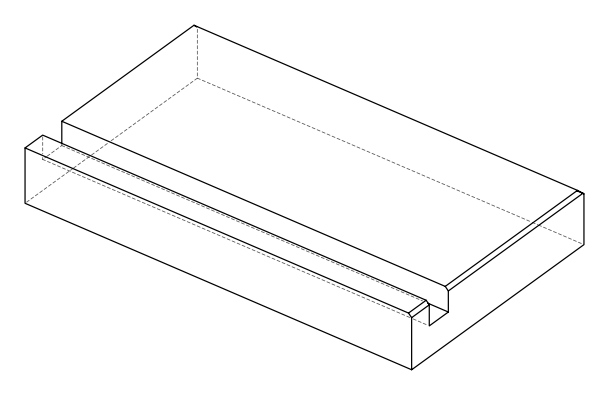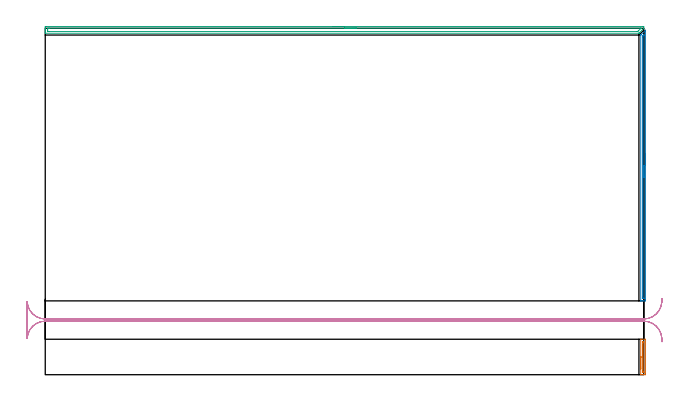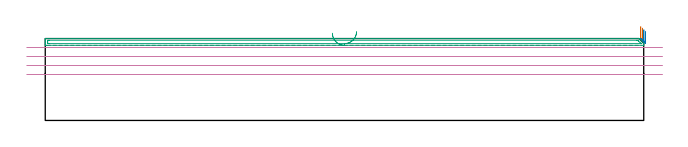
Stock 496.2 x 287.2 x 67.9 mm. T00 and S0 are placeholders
(PLAN: 4 operations, 1 tool changes, 21.5 min)
(1 AREA_MILL | FG_CHAMFER_SURFACE | UGT0205_001 | 0.63 min | 257 mm3)
(2 AREA_MILL_1 | FG_CHAMFER_SURFACE_1 | UGT0205_001 | 3.72 min | 1846 mm3)
(3 AREA_MILL_2 | FG_CHAMFER_SURFACE_2 | UGT0205_001 | 8.11 min | 7773 mm3)
(4 MILL_RECTANGULAR_SLOT | SLOT_RECTANGULAR | UGT0201_018 | Follow Part, ap 7.5, ae 75% | 9.03 min | 470207 mm3)
(TOOL UGT0205_001 | Chamfer Mill 20 x 3 x 45 deg. | D20 FL50 Z2)
(TOOL UGT0201_018 | End mill 30 mm | D30 FL50 Z4)
(OP 1 AREA_MILL)
G17 G21 G94 G90
T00 M6
G54
G17 G0 G90 X493.7 Y4.7 S1061 M3
G43 Z77.9 H0
G94 G1 Y4.738 Z77.028 F250.
Y4.852 Z76.163
Y5.041 Z75.312
Y5.303 Z74.48
Y5.637 Z73.674
Y6.04 Z72.9
Y6.508 Z72.164
Y7.04 Z71.472
Y7.629 Z70.829
Y8.272 Z70.239
Y8.964 Z69.708
Y9.7 Z69.24
Y10.474 Z68.837
Y11.28 Z68.503
Y12.112 Z68.241
Y12.963 Z68.052
Y13.828 Z67.938
Y14.7 Z67.9
Y29.324
X493.704 Y29.39 Z67.89
X493.791 Y29.4 Z67.807
X497.585 Z64.013
X497.692 Y29.398 Z63.906
X497.7 Y29.189 Z63.9
Y0.519
X497.698 Y0.21 Z63.902
X497.692 Y0.002 Z63.906
X497.585 Y0. Z64.013
X497.436 Z64.162
X495.7 Z65.897
X493.79 Z67.807
X493.752 Y0.002 Z67.844
X493.704 Y0.01 Z67.89
X493.7 Y0.076 Z67.9
Y14.7
X495.114 Z66.486
Y27.258
X495.115 Y27.332 Z66.485
X495.118 Y27.369 Z66.482
X495.12 Y27.382 Z66.48
X495.13 Y27.39 Z66.47
X495.416 Y27.398 Z66.184
X496.284 Z65.316
X496.286 Y26.51 Z65.314
Y2.142
X496.285 Y2.068 Z65.315
X496.282 Y2.031 Z65.318
X496.28 Y2.018 Z65.32
X496.27 Y2.01 Z65.33
X495.984 Y2.002 Z65.616
X495.116 Z66.484
X495.114 Y2.89 Z66.486
Y14.7
Y15.572 Z66.524
Y16.436 Z66.638
Y17.288 Z66.827
Y18.12 Z67.089
Y18.926 Z67.423
Y19.7 Z67.826
Y20.436 Z68.294
Y21.128 Z68.825
Y21.771 Z69.415
Y22.36 Z70.058
Y22.891 Z70.75
Y23.36 Z71.486
Y23.763 Z72.26
Y24.097 Z73.066
Y24.359 Z73.898
Y24.548 Z74.749
Y24.662 Z75.614
Y24.7 Z76.486
G0 Z77.9
M5
M2
(OP 2 AREA_MILL_1)
G17 G21 G94 G90
T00 M6
G54
G17 G0 G90 X497.7 Y183.4 S1061 M3
G43 Z77.9 H0
Z73.9
G94 G1 Y183.362 Z73.028 F250.
Y183.248 Z72.164
Y183.059 Z71.312
Y182.797 Z70.48
Y182.463 Z69.674
Y182.06 Z68.9
Y181.591 Z68.164
Y181.06 Z67.472
Y180.471 Z66.829
Y179.828 Z66.24
Y179.136 Z65.709
Y178.4 Z65.24
Y177.626 Z64.837
Y176.82 Z64.503
Y175.988 Z64.241
Y175.136 Z64.052
Y174.271 Z63.938
Y173.4 Z63.9
X497.699 Y61.809 Z63.901
X497.698 Y61.54 Z63.9
X497.693 Y61.21 Z63.902
X497.436 Y61.2 Z64.159
X496.017 Z65.58
X494.832 Z66.763
X493.892 Z67.707
X493.796 Z67.796
X493.751 Z67.84
X493.702 Y61.21 Z67.888
X493.7 Y61.363 Z67.9
Y281.42
X493.703 Y281.595 Z67.889
X493.766 Y281.664 Z67.831
X493.961 Y281.861 Z67.639
X497.57 Y285.471 Z64.027
X497.637 Y285.54 Z63.956
X497.691 Y285.582 Z63.901
X497.694 Y285.569 Z63.899
X497.697 Y285.551 Z63.897
X497.699 Y285.504 Z63.899
Y285.437
X497.7 Y173.4 Z63.9
X496.286 Z65.314
X496.285 Y63.595 Z65.315
X496.283 Y63.294 Z65.317
X496.28 Y63.22 Z65.32
X496.279 Y63.21 Z65.321
X496.258 Y63.206 Z65.342
X496.212 Y63.203 Z65.388
X496.083 Y63.2 Z65.517
X495.7 Y63.201 Z65.9
X495.213 Y63.203 Z66.387
X495.134 Y63.209 Z66.466
X495.121 Y63.212 Z66.479
X495.119 Y63.237 Z66.481
X495.116 Y63.302 Z66.484
X495.115 Y63.595 Z66.485
X495.114 Y64.197 Z66.486
Y279.634
X495.116 Y280.235 Z66.484
X495.12 Y280.527 Z66.48
X495.121 Y280.559 Z66.479
X495.15 Y280.593 Z66.45
X495.205 Y280.652 Z66.395
X495.288 Y280.738 Z66.312
X495.393 Y280.843 Z66.207
X495.7 Y281.15 Z65.9
X495.969 Y281.42 Z65.631
X496.077 Y281.525 Z65.523
X496.278 Y281.718 Z65.322
X496.28 Y281.717 Z65.32
X496.283 Y281.713 Z65.317
X496.285 Y281.42 Z65.315
X496.286 Y281.215 Z65.314
Y173.4
Y172.528 Z65.352
Y171.663 Z65.466
Y170.812 Z65.655
Y169.98 Z65.917
Y169.174 Z66.251
Y168.4 Z66.654
Y167.664 Z67.123
Y166.972 Z67.654
Y166.329 Z68.243
Y165.739 Z68.886
Y165.208 Z69.578
Y164.74 Z70.314
Y164.337 Z71.088
Y164.003 Z71.894
Y163.741 Z72.726
Y163.552 Z73.578
Y163.438 Z74.443
Y163.4 Z75.314
G0 Z77.9
M5
M2
(OP 3 AREA_MILL_2)
G17 G21 G94 G90
T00 M6
G54
G17 G0 G90 X238.1 Y288.7 S1061 M3
G43 Z77.9 H0
Z72.3
G94 G1 X238.138 Z71.428 F250.
X238.252 Z70.564
X238.441 Z69.712
X238.703 Z68.88
X239.037 Z68.074
X239.44 Z67.3
X239.908 Z66.564
X240.44 Z65.872
X241.029 Z65.229
X241.672 Z64.64
X242.364 Z64.108
X243.1 Z63.64
X243.874 Z63.237
X244.68 Z62.903
X245.512 Z62.641
X246.363 Z62.452
X247.228 Z62.338
X248.1 Z62.3
X495.74 Y288.699 Z62.301
X496.028 Y288.696 Z62.304
X496.198 Y288.691 Z62.305
X496.2 Y288.469 Z62.527
Y288.126 Z62.869
Y287.235 Z63.763
X496.198 Y287.109 Z63.889
X496.177 Y287.076 Z63.923
X492.776 Y283.674 Z67.322
X492.529 Y283.428 Z67.571
X492.451 Y283.35 Z67.649
X492.275 Y283.177 Z67.82
X492.195 Y283.104 Z67.889
X492.007 Y283.1 Z67.9
X0.172
X0.01 Y283.103 Z67.888
X0.007 Y283.148 Z67.844
X0. Y283.543 Z67.456
Y283.877 Z67.122
Y284.565 Z66.43
Y285.799 Z65.198
Y286.345 Z64.649
Y286.962 Z64.033
Y287.235 Z63.76
Y287.852 Z63.144
X0.002 Y288.126 Z62.87
X0.008 Y288.691 Z62.305
X0.049 Y288.694 Z62.303
X0.619 Y288.7 Z62.3
X248.1
Y287.286 Z63.714
X493.744 Y287.285 Z63.715
X493.794 Y287.284 Z63.716
X493.844 Y287.281 Z63.719
X493.914 Y287.275 Z63.725
X493.88 Y287.235 Z63.765
X493.839 Y287.19 Z63.81
X493.794 Y287.144 Z63.856
X493.394 Y286.744 Z64.256
X492.007 Y285.357 Z65.643
X491.609 Y284.961 Z66.039
X491.206 Y284.565 Z66.435
X491.158 Y284.52 Z66.48
X490.22 Y284.514 Z66.486
X3.299
X2.453 Y284.518 Z66.482
X2.406 Y284.521 Z66.479
X2.01 Y284.565 Z66.435
X2.003 Y284.966 Z66.034
X2.001 Y285.455 Z65.545
X2. Y285.859 Z65.141
X2.001 Y286.345 Z64.655
X2.002 Y286.747 Z64.253
X2.01 Y287.235 Z63.765
X2.362 Y287.28 Z63.72
X2.406 Y287.282 Z63.718
X3.249 Y287.286 Z63.714
X3.299
X248.1
X248.972 Z63.752
X249.836 Z63.866
X250.688 Z64.055
X251.52 Z64.317
X252.326 Z64.651
X253.1 Z65.054
X253.836 Z65.523
X254.528 Z66.054
X255.171 Z66.643
X255.76 Z67.286
X256.291 Z67.978
X256.76 Z68.714
X257.163 Z69.488
X257.497 Z70.294
X257.759 Z71.126
X257.948 Z71.978
X258.062 Z72.843
X258.1 Z73.714
G0 Z77.9
M5
M2
(OP 4 MILL_RECTANGULAR_SLOT)
G17 G21 G94 G90
T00 M6
G54
G17 G0 G90 X511.36 Y63.246 S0 M3
G43 Z77.9 H0
Z60.45
G94 G1 X511.17 Y60.252 F250.
G2 X496.2 Y46.2 R15. F500.
G1 X0.
G2 X-14.99 Y60.652 R15.
G1 X-15.
Y29.948
X-14.99
G2 X0. Y44.4 R15.
G1 X496.2
G2 X511.17 Y30.348 R15.
G1 X511.36 Y27.354 F250.
G0 Y63.246 Z53.
G1 X511.17 Y60.252
G2 X496.2 Y46.2 R15. F500.
G1 X0.
G2 X-14.99 Y60.652 R15.
G1 X-15.
Y29.948
X-14.99
G2 X0. Y44.4 R15.
G1 X496.2
G2 X511.17 Y30.348 R15.
G1 X511.36 Y27.354 F250.
G0 Y63.246 Z45.55
G1 X511.17 Y60.252
G2 X496.2 Y46.2 R15. F500.
G1 X0.
G2 X-14.99 Y60.652 R15.
G1 X-15.
Y29.948
X-14.99
G2 X0. Y44.4 R15.
G1 X496.2
G2 X511.17 Y30.348 R15.
G1 X511.36 Y27.354 F250.
G0 Y63.246 Z38.1
G1 X511.17 Y60.252
G2 X496.2 Y46.2 R15. F500.
G1 X0.
G2 X-14.99 Y60.652 R15.
G1 X-15.
Y29.948
X-14.99
G2 X0. Y44.4 R15.
G1 X496.2
G2 X511.17 Y30.348 R15.
G1 X511.36 Y27.354 F250.
G0 Z77.9
M5
M2
